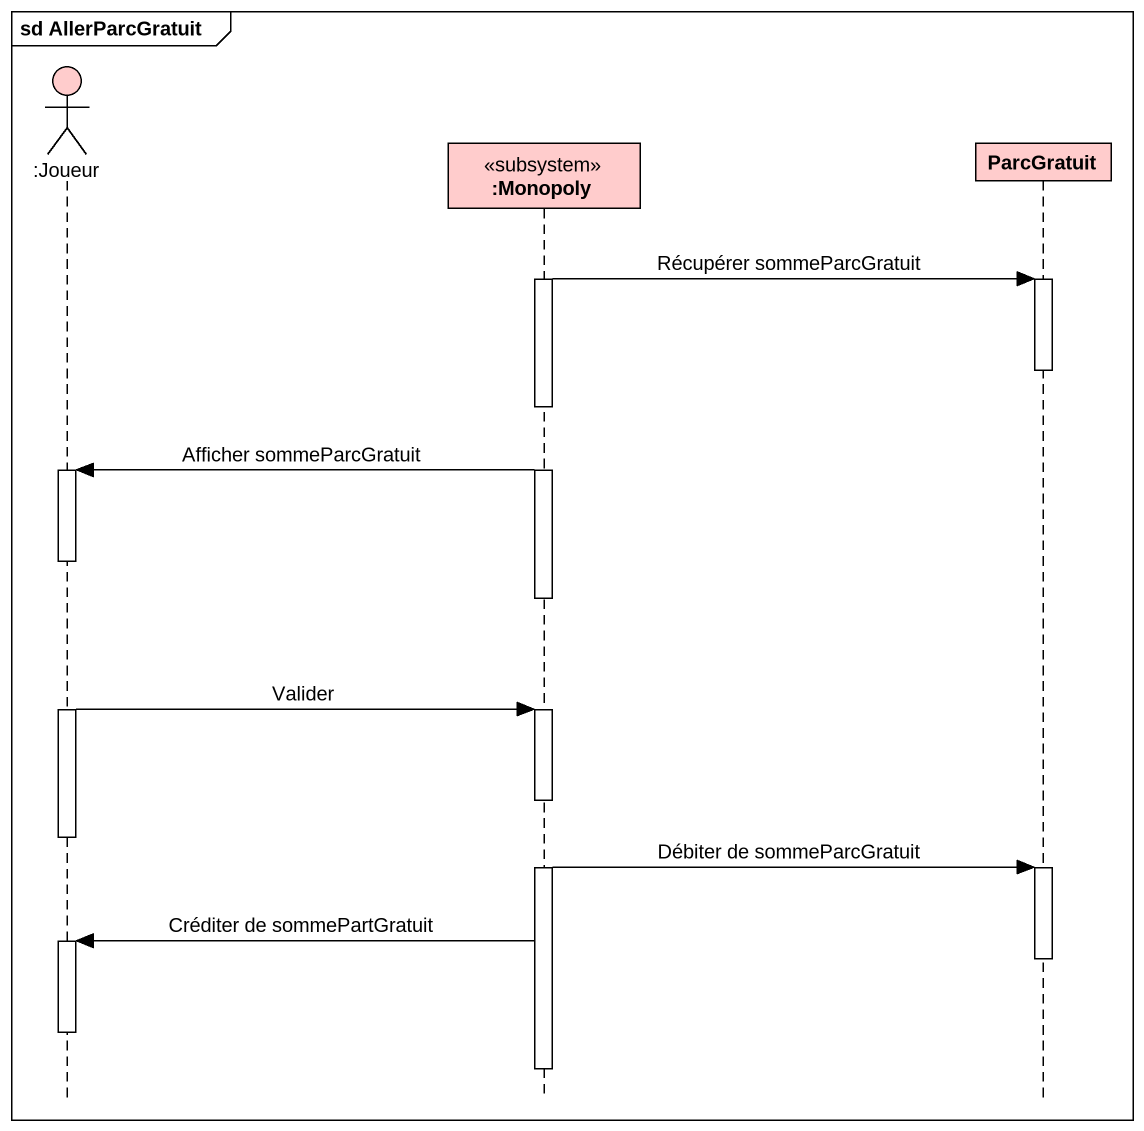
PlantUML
@startuml
mainframe sd AllerParcGratuit
hide footbox
actor ":Joueur" as Joueur #FFCCCC
participant ":Monopoly" as Monopoly <<subsystem>> #FFCCCC
participant ParcGratuit #FFCCCC

activate Monopoly
Monopoly -> ParcGratuit : Récupérer sommeParcGratuit
activate ParcGratuit
deactivate ParcGratuit
Monopoly -> Joueur : Afficher sommeParcGratuit
activate Joueur
deactivate Monopoly
Joueur -> Monopoly : Valider
activate Monopoly
deactivate Joueur
Monopoly -> ParcGratuit : Débiter de sommeParcGratuit
activate ParcGratuit
Monopoly -> Joueur : Créditer de sommePartGratuit
activate Joueur
deactivate ParcGratuit
deactivate Joueur
deactivate Monopoly
@enduml
